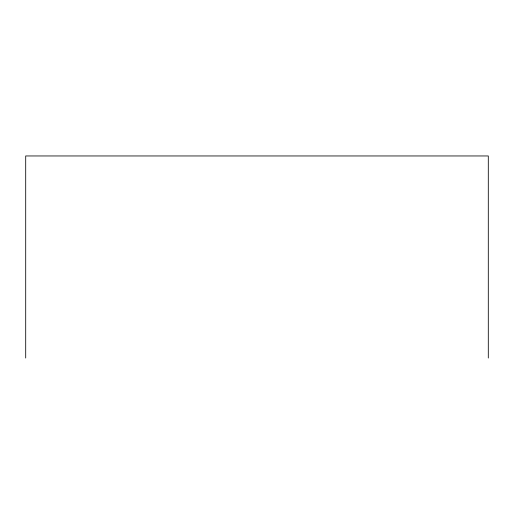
<?xml version="1.0" encoding="UTF-8"?>
<svg xmlns="http://www.w3.org/2000/svg" width="514" height="514" viewBox="0 0 514 514"><rect width="100%" height="100%" fill="white"/><g stroke="black" fill="none" stroke-linecap="round" stroke-linejoin="round"><path stroke-width="0.77" d="M488.3 358.04L488.3 155.96L25.7 155.96L25.7 358.04"/></g></svg>
